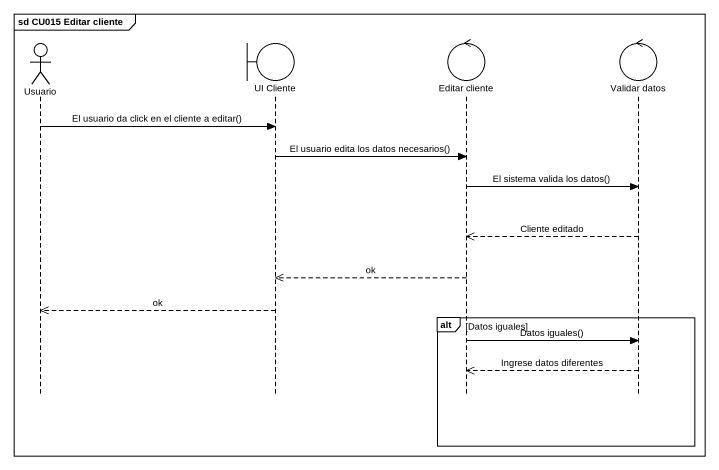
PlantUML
@startuml
mainframe sd CU015 Editar cliente
hide footbox
actor Usuario
boundary "UI Cliente" as UI_Cliente
control "Editar cliente" as Editar_cliente
control "Validar datos" as Validar_datos

Usuario -> UI_Cliente : El usuario da click en el cliente a editar()
UI_Cliente -> Editar_cliente : El usuario edita los datos necesarios()
Editar_cliente -> Validar_datos : El sistema valida los datos()
Validar_datos -->> Editar_cliente : Cliente editado
Editar_cliente -->> UI_Cliente : ok
UI_Cliente -->> Usuario : ok
alt Datos iguales
  Editar_cliente -> Validar_datos : Datos iguales()
  Validar_datos -->> Editar_cliente : Ingrese datos diferentes
end
@enduml
